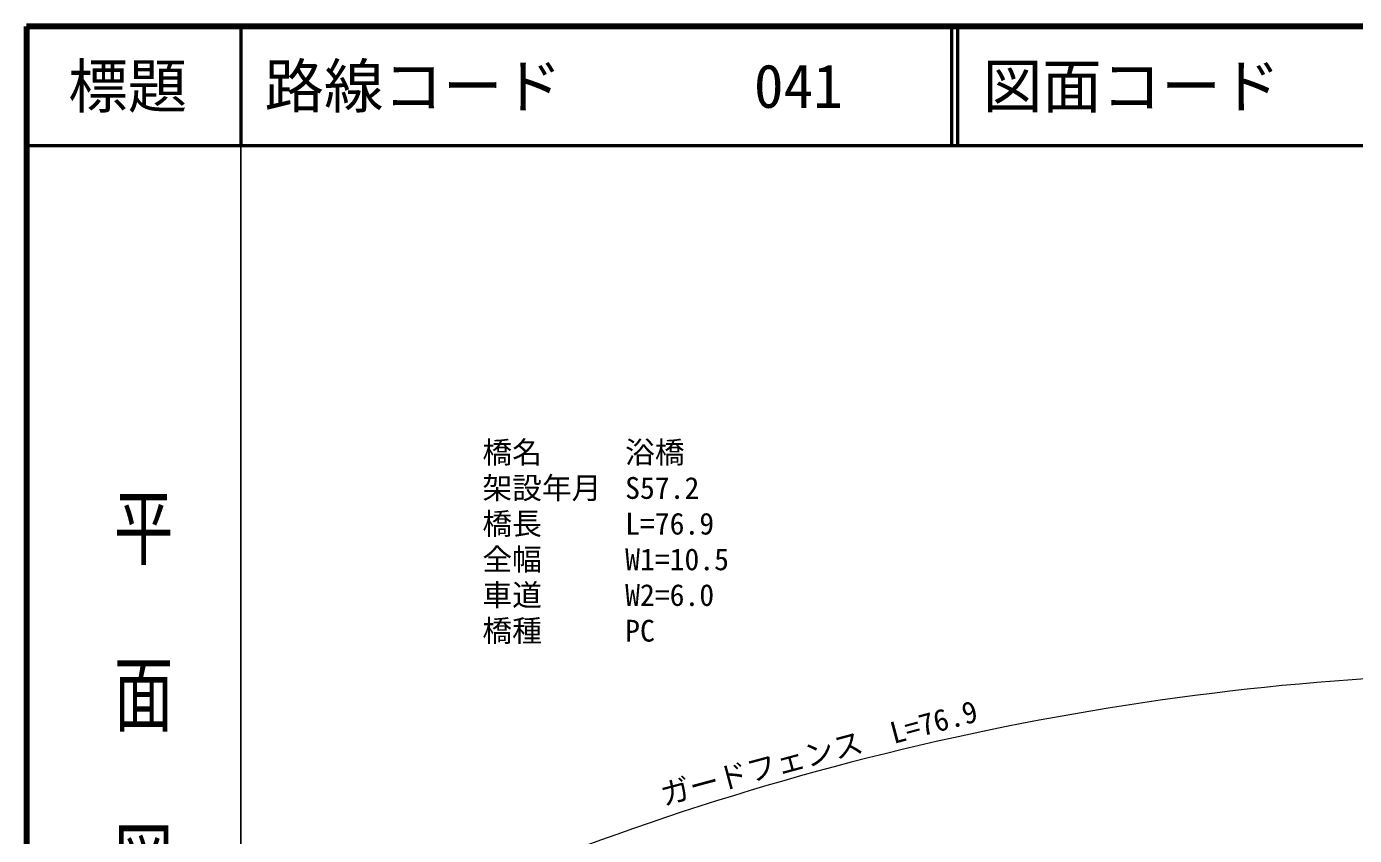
# Model space of a CAD drawing. Units: millimetres at full size, sheet at 1:1000; details may follow other scales. Extents: x 40000 to 680000, y 20000 to 380000.
# Drawn here: x 40000 to 151626, y 312004 to 380000 of the extents above; entities that cross this region are included whole.
import ezdxf
from ezdxf.enums import TextEntityAlignment as Align

# ---------------------------------------------------------------- set-up
doc = ezdxf.new("R2010")
doc.units = ezdxf.units.MM
doc.header["$LTSCALE"] = 1000
for name, color, linetype, lineweight in [('M-STR-HTXT', 7, 'Continuous', 13), ('M-TTL', 2, 'Continuous', 140), ('M-TTL-BAND', 7, 'Continuous', 25), ('M-TTL-LINE', 7, 'Continuous', 50)]:
    doc.layers.add(name, color=color, linetype=linetype, lineweight=lineweight)
doc.layers.add('M-TTL-TXT', color=7, linetype='Continuous')
doc.styles.add('@ＭＳ ゴシック', font='')
doc.styles.add('ＭＳ ゴシック', font='')
doc.styles.get('@ＭＳ ゴシック').set_extended_font_data('@MS Gothic')
doc.styles.get('ＭＳ ゴシック').set_extended_font_data('MS Gothic')

msp = doc.modelspace()

# ---------------------------------------------------------------- linework, layer by layer
at = {"layer": 'M-STR-HTXT'}
msp.add_arc((168401, 91045), 234666, 92.34534, 115.37891, dxfattribs=at)
at = {"layer": 'M-TTL'}
for p, q in [((40000, 380000), (40000, 20000)), ((680000, 380000), (40000, 380000))]:
    msp.add_line(p, q, dxfattribs=at)
at = {"layer": 'M-TTL-BAND'}
msp.add_line((58000, 370000), (58000, 20000), dxfattribs=at)
at = {"layer": 'M-TTL-LINE'}
for p, q in [((58000, 380000), (58000, 370000)), ((117750, 380000), (117750, 370000)), ((118250, 380000), (118250, 370000)), ((40000, 370000), (680000, 370000))]:
    msp.add_line(p, q, dxfattribs=at)

# ---------------------------------------------------------------- texts
at = {"layer": 'M-STR-HTXT', "style": 'ＭＳ ゴシック'}
for s, p in [('橋名', (78319, 342747)), ('浴橋', (90319, 342747)), ('架設年月', (78319, 339747)), ('S57.2', (90319, 339747)), ('橋長', (78319, 336747)), ('L=76.9', (90319, 336747)), ('全幅', (78319, 333747)), ('W1=10.5', (90319, 333747)), ('車道', (78319, 330747)), ('W2=6.0', (90319, 330747)), ('橋種', (78319, 327747)), ('PC', (90319, 327747))]:
    msp.add_text(s, height=1833, dxfattribs=at).set_placement(p, align=Align.BOTTOM_LEFT)
msp.add_text('ガードフェンス\u3000L=76.9', height=1833, rotation=15.048, dxfattribs=at).set_placement((106984, 317531), align=Align.BOTTOM_CENTER)
at = {"layer": 'M-TTL-BAND', "style": '@ＭＳ ゴシック', "width": 1.4}
msp.add_text('平  面  図', height=3666, rotation=270, dxfattribs=at).set_placement((49777, 306475), align=Align.MIDDLE_RIGHT)
at = {"layer": 'M-TTL-TXT', "style": 'ＭＳ ゴシック'}
msp.add_text('標題', height=3666, dxfattribs=at).set_placement((48500, 375000), align=Align.MIDDLE_CENTER)
for s, p in [('路線コード', (60000, 375000)), ('041', (101142, 375000)), ('図面コード', (120380, 375000))]:
    msp.add_text(s, height=3666, dxfattribs=at).set_placement(p, align=Align.MIDDLE_LEFT)

doc.saveas('drawing.dxf')
